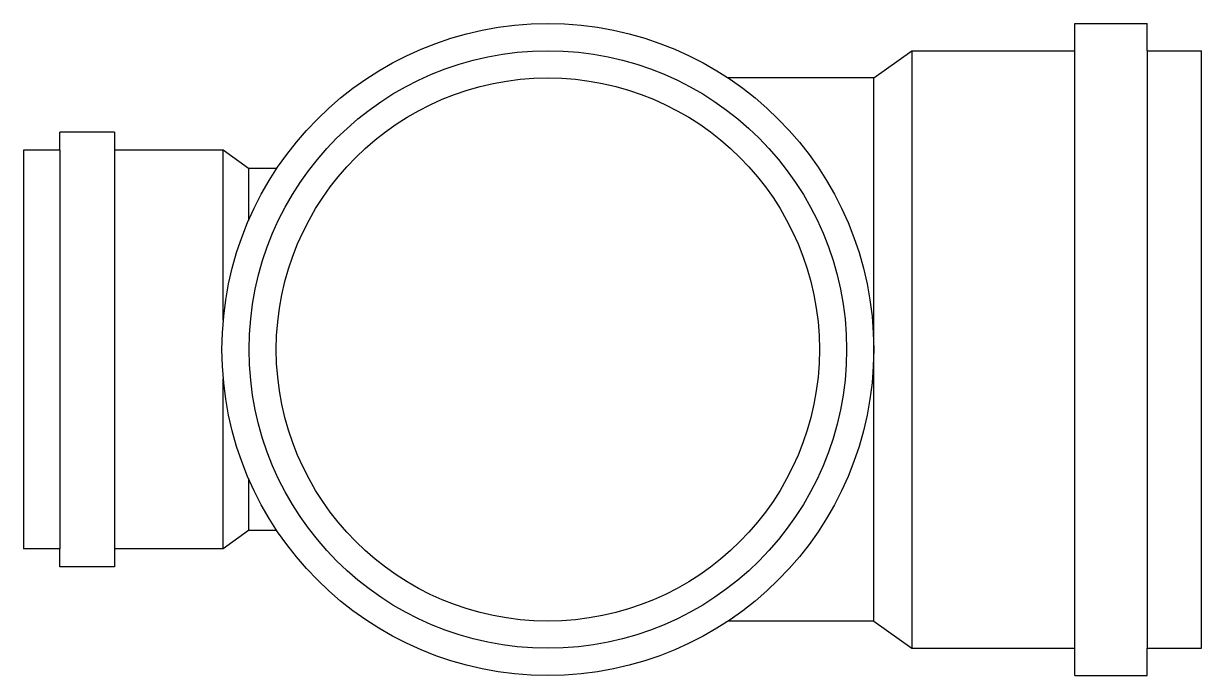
# Model space of a CAD drawing. Header units: millimetres. Extents: x 2734.215 to 2734.377, y 1355.623 to 1355.713.
import ezdxf

# ---------------------------------------------------------------- set-up
doc = ezdxf.new("R2010")
doc.units = ezdxf.units.MM

msp = doc.modelspace()

# ---------------------------------------------------------------- linework, layer by layer
for p, q in [((2734.35991, 1355.71308), (2734.36991, 1355.71308)), ((2734.35991, 1355.70933), (2734.35991, 1355.71308)), ((2734.36991, 1355.70933), (2734.36991, 1355.71308)), ((2734.33216, 1355.70558), (2734.33741, 1355.70933)), ((2734.33741, 1355.70933), (2734.33741, 1355.62683)), ((2734.33741, 1355.70933), (2734.35991, 1355.70933)), ((2734.35991, 1355.62683), (2734.35991, 1355.70933)), ((2734.36991, 1355.70933), (2734.36991, 1355.62683)), ((2734.36991, 1355.70933), (2734.37741, 1355.70933)), ((2734.37741, 1355.62683), (2734.37741, 1355.70933)), ((2734.33216, 1355.70558), (2734.31203, 1355.70558)), ((2734.33216, 1355.63058), (2734.33216, 1355.70558)), ((2734.22734, 1355.69808), (2734.21976, 1355.69808)), ((2734.21976, 1355.69558), (2734.21976, 1355.69808)), ((2734.22734, 1355.69808), (2734.22734, 1355.69558)), ((2734.21476, 1355.69558), (2734.21476, 1355.64058)), ((2734.21976, 1355.69558), (2734.21476, 1355.69558)), ((2734.21976, 1355.69558), (2734.21976, 1355.64058)), ((2734.24234, 1355.69558), (2734.22734, 1355.69558)), ((2734.22734, 1355.69558), (2734.22734, 1355.64058)), ((2734.24584, 1355.69308), (2734.24234, 1355.69558)), ((2734.24234, 1355.67214), (2734.24234, 1355.69558)), ((2734.24584, 1355.69308), (2734.24584, 1355.68591)), ((2734.24974, 1355.69308), (2734.24584, 1355.69308)), ((2734.24234, 1355.64058), (2734.24234, 1355.66402)), ((2734.24584, 1355.65025), (2734.24584, 1355.64308)), ((2734.24584, 1355.64308), (2734.24234, 1355.64058)), ((2734.24974, 1355.64308), (2734.24584, 1355.64308)), ((2734.21976, 1355.64058), (2734.21476, 1355.64058)), ((2734.21976, 1355.63808), (2734.21976, 1355.64058)), ((2734.22734, 1355.64058), (2734.22734, 1355.63808)), ((2734.24234, 1355.64058), (2734.22734, 1355.64058)), ((2734.22734, 1355.63808), (2734.21976, 1355.63808)), ((2734.33216, 1355.63058), (2734.31203, 1355.63058)), ((2734.33216, 1355.63058), (2734.33741, 1355.62683)), ((2734.33741, 1355.62683), (2734.35991, 1355.62683)), ((2734.35991, 1355.62308), (2734.35991, 1355.62683)), ((2734.36991, 1355.62683), (2734.37741, 1355.62683)), ((2734.36991, 1355.62308), (2734.36991, 1355.62683)), ((2734.35991, 1355.62308), (2734.36991, 1355.62308))]:
    msp.add_line(p, q)
for radius in [0.045, 0.04125, 0.0375]:
    msp.add_circle((2734.28716, 1355.66808), radius)

doc.saveas('drawing.dxf')
